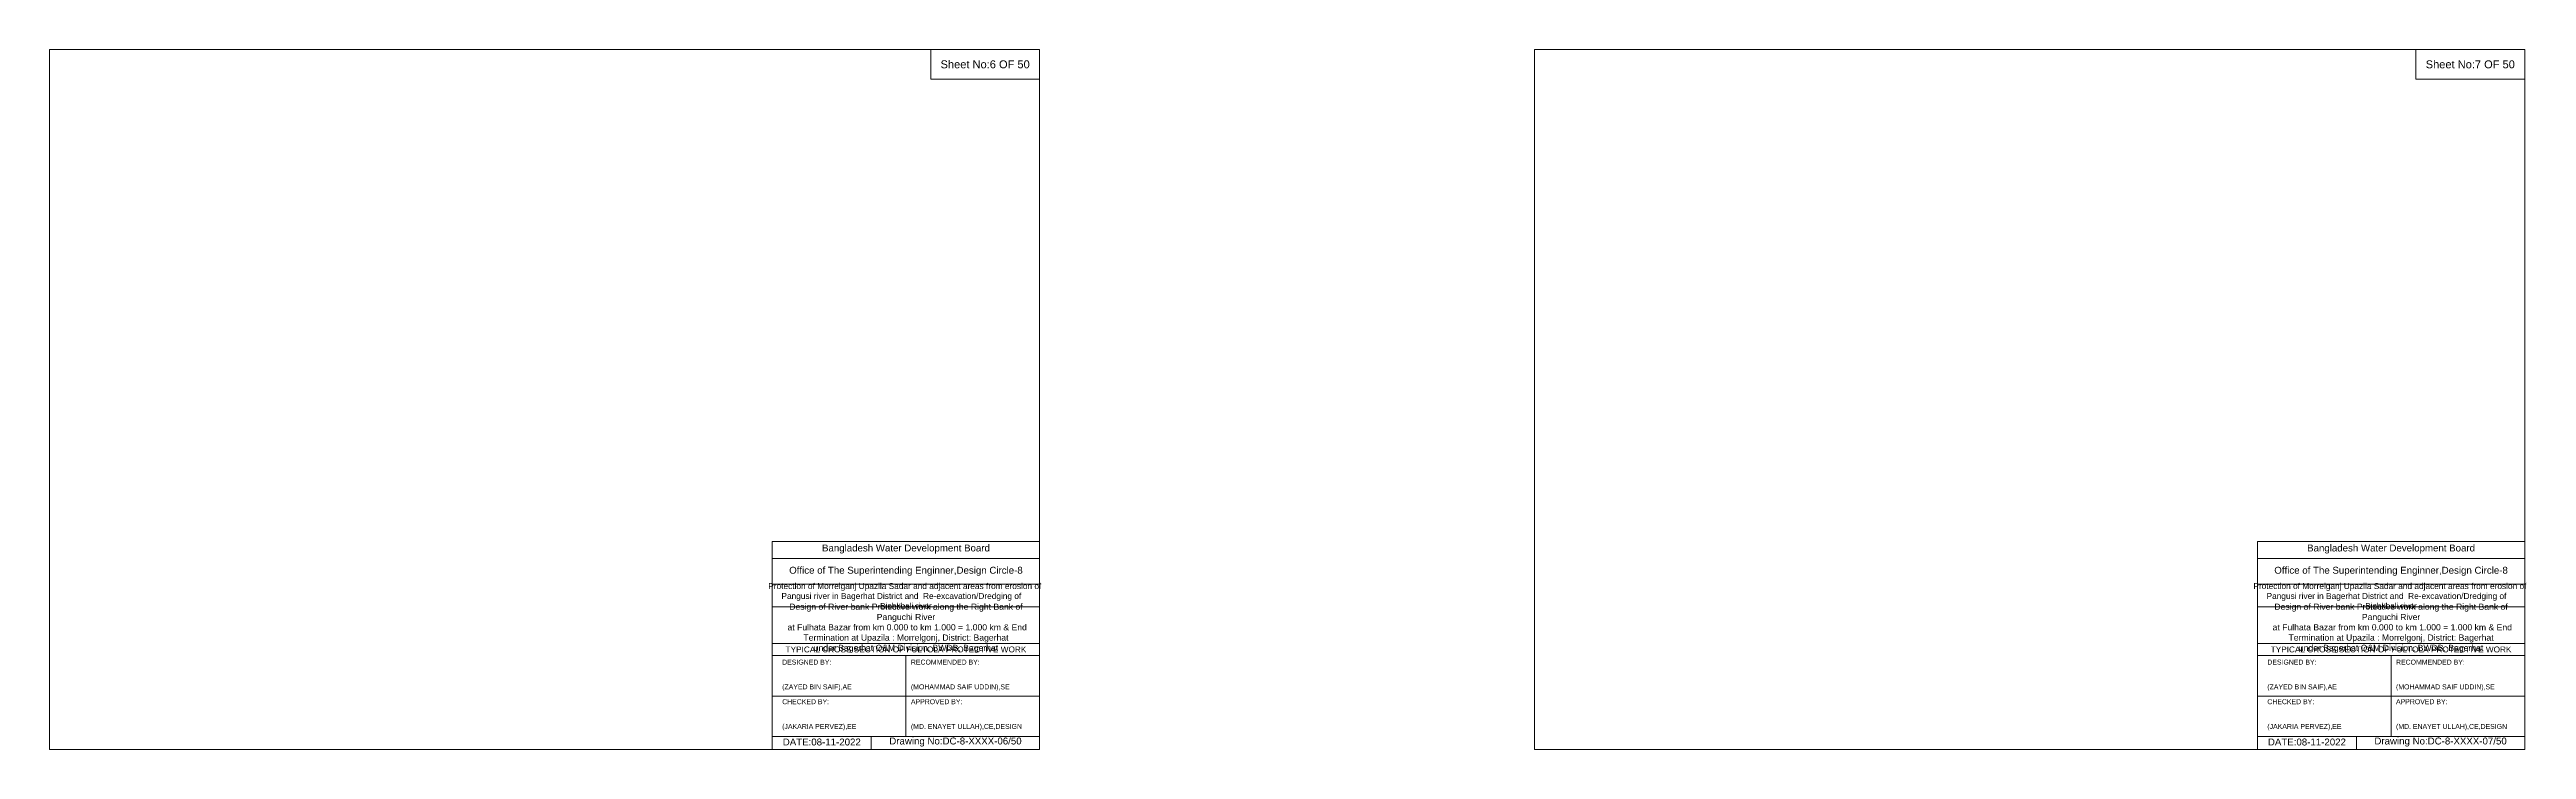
# Model space of a CAD drawing. Header units: inches. Extents: x 89000 to 305017, y -7071 to 0.
# Drawn here: x 175000 to 200017, y -7071 to 0 of the extents above; entities that cross this region are included whole.
import ezdxf

# ---------------------------------------------------------------- set-up
doc = ezdxf.new("R2010")
doc.units = ezdxf.units.IN
doc.header["$LTSCALE"] = 7
doc.header["$MEASUREMENT"] = 0
doc.layers.add('Cross Section Labels', color=7, linetype='Continuous', lineweight=9)
doc.styles.get("Standard").update_dxf_attribs({"font": 'arial.ttf'})

msp = doc.modelspace()

# ---------------------------------------------------------------- linework, layer by layer
at = {"layer": 'Cross Section Labels'}
for points in [[(175000, 0), (185000, 0), (185000, -7071), (175000, -7071)], [(183900, 0), (185000, 0), (185000, -300), (183900, -300)], [(190000, 0), (200000, 0), (200000, -7071), (190000, -7071)], [(198900, 0), (200000, 0), (200000, -300), (198900, -300)]]:
    msp.add_lwpolyline(points, close=True, dxfattribs=at)
for points in [[(182300, -7071), (182300, -4971), (185000, -4971)], [(197300, -7071), (197300, -4971), (200000, -4971)], [(182300, -5141), (185000, -5141)], [(197300, -5141), (200000, -5141)], [(182300, -5401), (185000, -5401)], [(197300, -5401), (200000, -5401)], [(182300, -5631), (185000, -5631)], [(197300, -5631), (200000, -5631)], [(182300, -6001), (185000, -6001)], [(197300, -6001), (200000, -6001)], [(182300, -6121), (185000, -6121)], [(183650, -6121), (183650, -6941)], [(197300, -6121), (200000, -6121)], [(198650, -6121), (198650, -6941)], [(182300, -6531), (185000, -6531)], [(197300, -6531), (200000, -6531)], [(182300, -6941), (185000, -6941)], [(183300, -6941), (183300, -7071)], [(197300, -6941), (200000, -6941)], [(198300, -6941), (198300, -7071)]]:
    msp.add_lwpolyline(points, dxfattribs=at)

# ---------------------------------------------------------------- texts
at = {"layer": 'Cross Section Labels', "attachment_point": 5}
for s, insert, char_height in [('Sheet No:6 OF 50', (184450, -150), 80), ('Sheet No:7 OF 50', (199450, -150), 80), ('Bangladesh Water Development Board', (183650, -5046), 70), ('Bangladesh Water Development Board', (198650, -5046), 70), ('Office of The Superintending Enginner,Design Circle-8', (183650, -5271), 70), ('Office of The Superintending Enginner,Design Circle-8', (198650, -5271), 70)]:
    msp.add_mtext(s, dxfattribs=dict(at, insert=insert, char_height=char_height))
at = {"layer": 'Cross Section Labels'}
for s, insert, char_height, width, attachment_point in [('Protection of Morrelganj Upazila Sadar and adjacent areas from erosion of  Pangusi river in Bagerhat District and  Re-excavation/Dredging of     Bishkhali river', (183650, -5521), 60, 2800, 5), ('Protection of Morrelganj Upazila Sadar and adjacent areas from erosion of  Pangusi river in Bagerhat District and  Re-excavation/Dredging of     Bishkhali river', (198650, -5521), 60, 2800, 5), ('Design of River bank Protective work along the Right Bank of Panguchi River^J at Fulhata Bazar from km 0.000 to km 1.000 = 1.000 km & End Termination at Upazila : Morrelgonj, District: Bagerhat ^Junder Bagerhat O&M Division, BWDB, Bagerhat', (183650, -5846), 62.34004938, 2700, 5), ('Design of River bank Protective work along the Right Bank of Panguchi River^J at Fulhata Bazar from km 0.000 to km 1.000 = 1.000 km & End Termination at Upazila : Morrelgonj, District: Bagerhat ^Junder Bagerhat O&M Division, BWDB, Bagerhat', (198650, -5846), 62.34004938, 2700, 5), ('DESIGNED BY:^J^J^J(ZAYED BIN SAIF),AE', (182400, -6321), 50, 1400, 4), ('TYPICAL CROSS SECTION OF FULTOLA PROTECTIVE WORK', (183650, -6061), 59.5765532, 2800, 5), ('RECOMMENDED BY:^J^J^J(MOHAMMAD SAIF UDDIN),SE', (183700, -6321), 50, 1400, 4), ('DESIGNED BY:^J^J^J(ZAYED BIN SAIF),AE', (197400, -6321), 50, 1400, 4), ('TYPICAL CROSS SECTION OF FULTOLA PROTECTIVE WORK', (198650, -6061), 59.5765532, 2800, 5), ('RECOMMENDED BY:^J^J^J(MOHAMMAD SAIF UDDIN),SE', (198700, -6321), 50, 1400, 4), ('CHECKED BY:^J^J^J(JAKARIA PERVEZ),EE', (182400, -6721), 50, 1400, 4), ('APPROVED BY:^J^J^J(MD. ENAYET ULLAH),CE,DESIGN', (183700, -6721), 50, 1400, 4), ('CHECKED BY:^J^J^J(JAKARIA PERVEZ),EE', (197400, -6721), 50, 1400, 4), ('APPROVED BY:^J^J^J(MD. ENAYET ULLAH),CE,DESIGN', (198700, -6721), 50, 1400, 4), ('DATE:08-11-2022', (182800, -6996), 70, 1400, 5), ('Drawing No:DC-8-XXXX-06/50', (184150, -6996), 70, 2200, 5), ('DATE:08-11-2022', (197800, -6996), 70, 1400, 5), ('Drawing No:DC-8-XXXX-07/50', (199150, -6996), 70, 2200, 5)]:
    msp.add_mtext(s, dxfattribs=dict(at, insert=insert, char_height=char_height, width=width, attachment_point=attachment_point))

doc.saveas('drawing.dxf')
